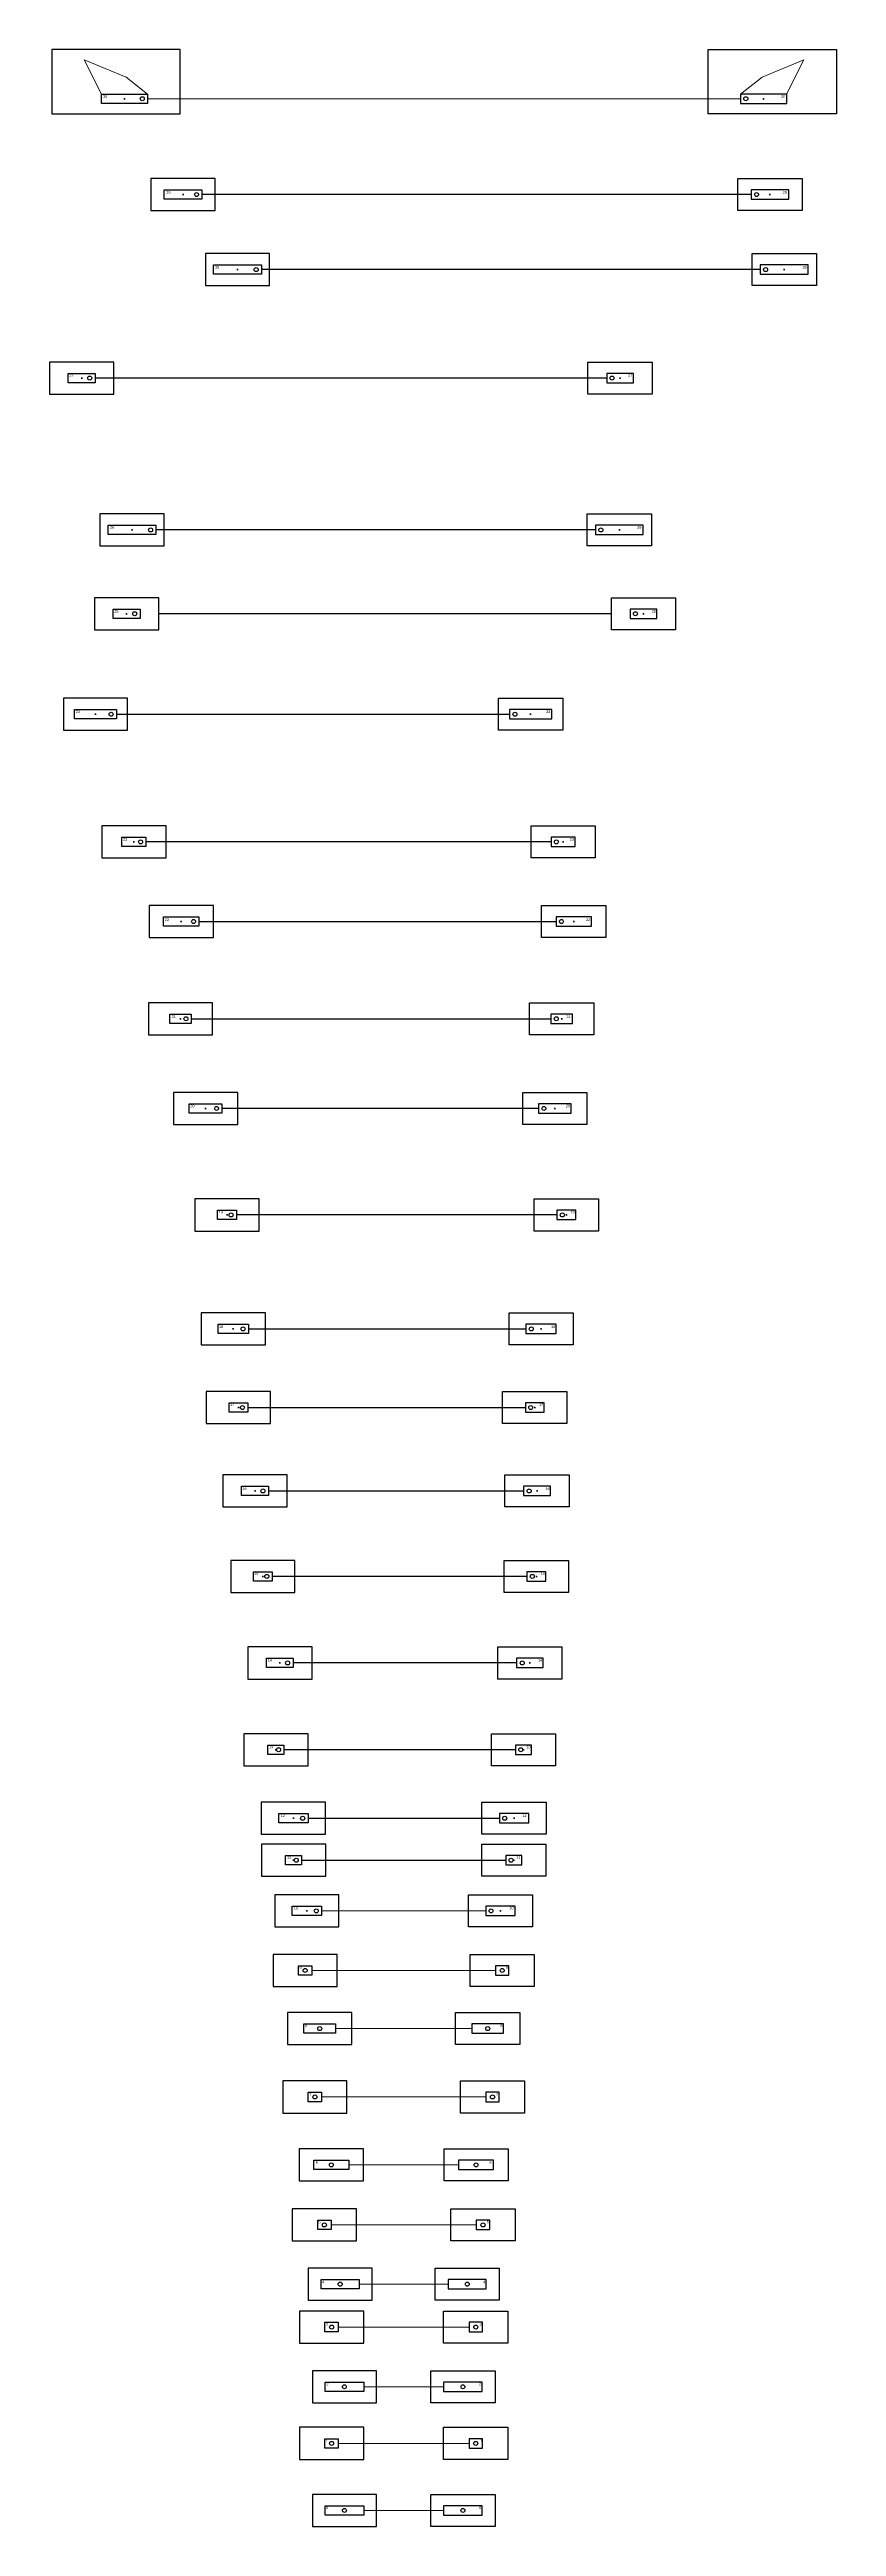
# Model space of a CAD drawing. Header units: inches. Extents: x -1683 to 11264, y -1696 to 4470.
# Drawn here: x 948 to 1536, y 2617 to 4470 of the extents above; entities that cross this region are included whole.
import ezdxf

# ---------------------------------------------------------------- set-up
doc = ezdxf.new("R2010")
doc.units = ezdxf.units.IN
doc.header["$MEASUREMENT"] = 0
doc.header["$PDMODE"] = 2
doc.header["$PDSIZE"] = 0.5
doc.layers.add('Anchoring', color=1, linetype='Continuous')
doc.layers.add('Annotation', color=7, linetype='Continuous', lineweight=9)
doc.styles.get("Standard").update_dxf_attribs({"font": 'Arial.ttf'})

msp = doc.modelspace()

# ---------------------------------------------------------------- linework, layer by layer
for p, q in [((1472.697, 4361.687), (1062, 4361.687)), ((1479.513, 4305.516), (1106.595, 4305.516)), ((1364.669, 4224.341), (982.153, 4224.341)), ((1356.276, 4110.7), (1027.689, 4110.7)), ((1368.18, 4048.017), (1029.761, 4048.017)), ((998.15, 3972.781), (1292.087, 3972.781)), ((1323.073, 3877.287), (1020.223, 3877.287)), ((1059.752, 3817.68), (1326.844, 3817.68)), ((1054.078, 3744.911), (1322.99, 3744.911)), ((1313.678, 3677.78), (1076.976, 3677.78)), ((1327.502, 3598.066), (1087.825, 3598.066)), ((1096.785, 3512.829), (1304.301, 3512.813)), ((1096.323, 3453.989), (1303.839, 3453.973)), ((1111.911, 3391.552), (1302.449, 3391.552)), ((1305.043, 3327.631), (1114.556, 3327.631)), ((1297.207, 3262.835), (1130.361, 3262.835)), ((1296.439, 3197.903), (1123.391, 3197.903)), ((1141.352, 3146.619), (1284.42, 3146.619)), ((1136.59, 3115.216), (1289.182, 3115.216))]:
    msp.add_line(p, q)
at = {"layer": 'Anchoring'}
for points in [[(949.702, 4422.191), (1045.702, 4422.191), (1045.702, 4470.191), (949.702, 4470.191)], [(1536.421, 4422.191), (1440.421, 4422.191), (1440.421, 4470.191), (1536.421, 4470.191)], [(986.871, 4436.905), (1021.436, 4436.905), (1021.436, 4429.905), (986.871, 4429.905)], [(1499.252, 4436.905), (1464.686, 4436.905), (1464.686, 4429.905), (1499.252, 4429.905)], [(1023.956, 4373.687), (1023.956, 4349.687), (1071.956, 4349.687), (1071.956, 4373.687)], [(1033.912, 4365.187), (1062, 4365.187), (1062, 4358.187), (1033.912, 4358.187)], [(1510.741, 4373.687), (1510.741, 4349.687), (1462.741, 4349.687), (1462.741, 4373.687)], [(1500.785, 4365.187), (1472.697, 4365.187), (1472.697, 4358.187), (1500.785, 4358.187)], [(1064.67, 4317.516), (1064.67, 4293.516), (1112.67, 4293.516), (1112.67, 4317.516)], [(1070.744, 4309.016), (1106.595, 4309.016), (1106.595, 4302.016), (1070.744, 4302.016)], [(1521.439, 4317.516), (1521.439, 4293.516), (1473.439, 4293.516), (1473.439, 4317.516)], [(1515.365, 4309.016), (1479.513, 4309.016), (1479.513, 4302.016), (1515.365, 4302.016)], [(948.135, 4236.325), (948.135, 4212.325), (996.135, 4212.325), (996.135, 4236.325)], [(962.117, 4227.841), (982.153, 4227.841), (982.153, 4220.841), (962.117, 4220.841)], [(1398.687, 4236.325), (1398.687, 4212.325), (1350.687, 4212.325), (1350.687, 4236.325)], [(1384.704, 4227.841), (1364.669, 4227.841), (1364.669, 4220.841), (1384.704, 4220.841)], [(985.816, 4122.7), (985.816, 4098.7), (1033.816, 4098.7), (1033.816, 4122.7)], [(1398.149, 4122.7), (1398.149, 4098.7), (1350.149, 4098.7), (1350.149, 4122.7)], [(991.943, 4114.2), (1027.689, 4114.2), (1027.689, 4107.2), (991.943, 4107.2)], [(1392.022, 4114.2), (1356.276, 4114.2), (1356.276, 4107.2), (1392.022, 4107.2)], [(981.761, 4060.017), (981.761, 4036.017), (1029.761, 4036.017), (1029.761, 4060.017)], [(1416.18, 4060.017), (1416.18, 4036.017), (1368.18, 4036.017), (1368.18, 4060.017)], [(995.744, 4051.517), (1015.779, 4051.517), (1015.779, 4044.517), (995.744, 4044.517)], [(1402.198, 4051.517), (1382.162, 4051.517), (1382.162, 4044.517), (1402.198, 4044.517)], [(958.419, 3984.781), (958.419, 3960.781), (1006.419, 3960.781), (1006.419, 3984.781)], [(966.688, 3976.281), (998.15, 3976.281), (998.15, 3969.281), (966.688, 3969.281)], [(1331.817, 3984.781), (1331.817, 3960.781), (1283.817, 3960.781), (1283.817, 3984.781)], [(1323.548, 3976.281), (1292.087, 3976.281), (1292.087, 3969.281), (1323.548, 3969.281)], [(987.204, 3889.287), (987.204, 3865.287), (1035.204, 3865.287), (1035.204, 3889.287)], [(1002.186, 3880.787), (1020.223, 3880.787), (1020.223, 3873.787), (1002.186, 3873.787)], [(1356.092, 3889.287), (1356.092, 3865.287), (1308.092, 3865.287), (1308.092, 3889.287)], [(1341.111, 3880.787), (1323.073, 3880.787), (1323.073, 3873.787), (1341.111, 3873.787)], [(1022.573, 3829.68), (1022.573, 3805.68), (1070.573, 3805.68), (1070.573, 3829.68)], [(1033.394, 3821.18), (1059.752, 3821.18), (1059.752, 3814.18), (1033.394, 3814.18)], [(1364.023, 3829.68), (1364.023, 3805.68), (1316.023, 3805.68), (1316.023, 3829.68)], [(1353.202, 3821.18), (1326.844, 3821.18), (1326.844, 3814.18), (1353.202, 3814.18)], [(1022.056, 3756.911), (1022.056, 3732.911), (1070.056, 3732.911), (1070.056, 3756.911)], [(1038.034, 3748.411), (1054.078, 3748.411), (1054.078, 3741.411), (1038.034, 3741.411)], [(1355.012, 3756.911), (1355.012, 3732.911), (1307.012, 3732.911), (1307.012, 3756.911)], [(1339.034, 3748.411), (1322.99, 3748.411), (1322.99, 3741.411), (1339.034, 3741.411)], [(1040.772, 3689.78), (1040.772, 3665.78), (1088.772, 3665.78), (1088.772, 3689.78)], [(1349.881, 3689.78), (1349.881, 3665.78), (1301.881, 3665.78), (1301.881, 3689.78)], [(1052.569, 3681.291), (1076.976, 3681.291), (1076.976, 3674.27), (1052.569, 3674.27)], [(1338.085, 3681.291), (1313.678, 3681.291), (1313.678, 3674.27), (1338.085, 3674.27)], [(1056.805, 3610.066), (1056.805, 3586.066), (1104.805, 3586.066), (1104.805, 3610.066)], [(1073.784, 3601.566), (1087.825, 3601.566), (1087.825, 3594.566), (1073.784, 3594.566)], [(1358.522, 3610.066), (1358.522, 3586.066), (1310.522, 3586.066), (1310.522, 3610.066)], [(1341.543, 3601.566), (1327.502, 3601.566), (1327.502, 3594.566), (1341.543, 3594.566)], [(1061.45, 3524.813), (1061.45, 3500.813), (1109.45, 3500.813), (1109.45, 3524.813)], [(1339.637, 3524.813), (1339.637, 3500.813), (1291.637, 3500.813), (1291.637, 3524.813)], [(1074.115, 3516.313), (1096.785, 3516.313), (1096.785, 3509.313), (1074.115, 3509.313)], [(1326.972, 3516.313), (1304.301, 3516.313), (1304.301, 3509.313), (1326.972, 3509.313)], [(1065.302, 3465.973), (1065.302, 3441.973), (1113.302, 3441.973), (1113.302, 3465.973)], [(1082.282, 3457.473), (1096.323, 3457.473), (1096.323, 3450.473), (1082.282, 3450.473)], [(1334.86, 3465.973), (1334.86, 3441.973), (1286.86, 3441.973), (1286.86, 3465.973)], [(1317.88, 3457.473), (1303.839, 3457.473), (1303.839, 3450.473), (1317.88, 3450.473)], [(1077.786, 3403.552), (1077.786, 3379.552), (1125.786, 3379.552), (1125.786, 3403.552)], [(1091.661, 3395.052), (1111.911, 3395.052), (1111.911, 3388.052), (1091.661, 3388.052)], [(1336.574, 3403.552), (1336.574, 3379.552), (1288.574, 3379.552), (1288.574, 3403.552)], [(1322.699, 3395.052), (1302.449, 3395.052), (1302.449, 3388.052), (1322.699, 3388.052)], [(1083.535, 3339.631), (1083.535, 3315.631), (1131.535, 3315.631), (1131.535, 3339.631)], [(1336.063, 3339.631), (1336.063, 3315.631), (1288.063, 3315.631), (1288.063, 3339.631)], [(1100.515, 3331.131), (1114.556, 3331.131), (1114.556, 3324.131), (1100.515, 3324.131)], [(1319.084, 3331.131), (1305.043, 3331.131), (1305.043, 3324.131), (1319.084, 3324.131)], [(1096.356, 3274.835), (1096.356, 3250.835), (1144.356, 3250.835), (1144.356, 3274.835)], [(1110.351, 3266.335), (1130.361, 3266.335), (1130.361, 3259.335), (1110.351, 3259.335)], [(1331.211, 3274.835), (1331.211, 3250.835), (1283.211, 3250.835), (1283.211, 3274.835)], [(1317.216, 3266.335), (1297.207, 3266.335), (1297.207, 3259.335), (1317.216, 3259.335)], [(1093.373, 3209.903), (1093.373, 3185.903), (1141.373, 3185.903), (1141.373, 3209.903)], [(1326.457, 3209.903), (1326.457, 3185.903), (1278.457, 3185.903), (1278.457, 3209.903)], [(1111.354, 3201.403), (1123.391, 3201.403), (1123.391, 3194.403), (1111.354, 3194.403)], [(1308.475, 3201.403), (1296.439, 3201.403), (1296.439, 3194.403), (1308.475, 3194.403)], [(1106.389, 3158.619), (1106.389, 3134.619), (1154.389, 3134.619), (1154.389, 3158.619)], [(1319.383, 3158.619), (1319.383, 3134.619), (1271.383, 3134.619), (1271.383, 3158.619)], [(1119.426, 3150.119), (1141.352, 3150.119), (1141.352, 3143.119), (1119.426, 3143.119)], [(1306.346, 3150.119), (1284.42, 3150.119), (1284.42, 3143.119), (1306.346, 3143.119)], [(1106.57, 3127.216), (1106.57, 3103.216), (1154.57, 3103.216), (1154.57, 3127.216)], [(1124.551, 3118.716), (1136.59, 3118.716), (1136.59, 3111.716), (1124.551, 3111.716)], [(1319.202, 3127.216), (1319.202, 3103.216), (1271.202, 3103.216), (1271.202, 3127.216)], [(1301.221, 3118.716), (1289.182, 3118.716), (1289.182, 3111.716), (1301.221, 3111.716)], [(1116.499, 3089.342), (1116.499, 3065.342), (1164.499, 3065.342), (1164.499, 3089.342)], [(1129.476, 3080.842), (1151.523, 3080.842), (1151.523, 3073.842), (1129.476, 3073.842)], [(1309.273, 3089.342), (1309.273, 3065.342), (1261.273, 3065.342), (1261.273, 3089.342)], [(1296.296, 3080.842), (1274.249, 3080.842), (1274.249, 3073.842), (1296.296, 3073.842)], [(1115.232, 3044.716), (1115.232, 3020.716), (1163.232, 3020.716), (1163.232, 3044.716)], [(1310.54, 3044.716), (1310.54, 3020.716), (1262.54, 3020.716), (1262.54, 3044.716)], [(1134.216, 3036.216), (1144.249, 3036.216), (1144.249, 3029.216), (1134.216, 3029.216)], [(1291.556, 3036.216), (1281.523, 3036.216), (1281.523, 3029.216), (1291.556, 3029.216)], [(1126.081, 3001.223), (1126.081, 2977.223), (1174.081, 2977.223), (1174.081, 3001.223)], [(1138.198, 2992.723), (1161.964, 2992.723), (1161.964, 2985.723), (1138.198, 2985.723)], [(1299.691, 3001.223), (1299.691, 2977.223), (1251.691, 2977.223), (1251.691, 3001.223)], [(1287.575, 2992.723), (1263.808, 2992.723), (1263.808, 2985.723), (1287.575, 2985.723)], [(1122.496, 2950.05), (1122.496, 2926.05), (1170.496, 2926.05), (1170.496, 2950.05)], [(1303.276, 2950.05), (1303.276, 2926.05), (1255.276, 2926.05), (1255.276, 2950.05)], [(1141.478, 2941.55), (1151.514, 2941.55), (1151.514, 2934.55), (1141.478, 2934.55)], [(1284.294, 2941.55), (1274.258, 2941.55), (1274.258, 2934.55), (1284.294, 2934.55)], [(1134.743, 2899.261), (1134.743, 2875.261), (1182.743, 2875.261), (1182.743, 2899.261)], [(1291.029, 2899.261), (1291.029, 2875.261), (1243.029, 2875.261), (1243.029, 2899.261)], [(1145.669, 2890.761), (1171.818, 2890.761), (1171.818, 2883.761), (1145.669, 2883.761)], [(1280.103, 2890.761), (1253.954, 2890.761), (1253.954, 2883.761), (1280.103, 2883.761)], [(1129.59, 2854.289), (1129.59, 2830.289), (1177.59, 2830.289), (1177.59, 2854.289)], [(1148.575, 2845.789), (1158.604, 2845.789), (1158.604, 2838.789), (1148.575, 2838.789)], [(1296.182, 2854.289), (1296.182, 2830.289), (1248.182, 2830.289), (1248.182, 2854.289)], [(1277.197, 2845.789), (1267.168, 2845.789), (1267.168, 2838.789), (1277.197, 2838.789)], [(1141.396, 2809.974), (1141.396, 2785.974), (1189.396, 2785.974), (1189.396, 2809.974)], [(1151.136, 2801.474), (1179.656, 2801.474), (1179.656, 2794.474), (1151.136, 2794.474)], [(1284.376, 2809.974), (1284.376, 2785.974), (1236.376, 2785.974), (1236.376, 2809.974)], [(1274.636, 2801.474), (1246.116, 2801.474), (1246.116, 2794.474), (1274.636, 2794.474)], [(1134.997, 2777.853), (1134.997, 2753.853), (1182.997, 2753.853), (1182.997, 2777.853)], [(1153.981, 2769.427), (1164.013, 2769.427), (1164.013, 2762.427), (1153.981, 2762.427)], [(1290.775, 2777.853), (1290.775, 2753.853), (1242.775, 2753.853), (1242.775, 2777.853)], [(1271.791, 2769.427), (1261.759, 2769.427), (1261.759, 2762.427), (1271.791, 2762.427)], [(1144.605, 2733.172), (1144.605, 2709.172), (1192.605, 2709.172), (1192.605, 2733.172)], [(1281.167, 2733.172), (1281.167, 2709.172), (1233.167, 2709.172), (1233.167, 2733.172)], [(1154.119, 2724.672), (1183.09, 2724.672), (1183.09, 2717.672), (1154.119, 2717.672)], [(1271.653, 2724.672), (1242.682, 2724.672), (1242.682, 2717.672), (1271.653, 2717.672)], [(1134.997, 2690.861), (1134.997, 2666.861), (1182.997, 2666.861), (1182.997, 2690.861)], [(1290.775, 2690.861), (1290.775, 2666.861), (1242.775, 2666.861), (1242.775, 2690.861)], [(1153.981, 2682.361), (1164.013, 2682.361), (1164.013, 2675.361), (1153.981, 2675.361)], [(1271.791, 2682.361), (1261.759, 2682.361), (1261.759, 2675.361), (1271.791, 2675.361)], [(1144.605, 2640.671), (1144.605, 2616.671), (1192.605, 2616.671), (1192.605, 2640.671)], [(1154.119, 2632.171), (1183.09, 2632.171), (1183.09, 2625.171), (1154.119, 2625.171)], [(1281.167, 2640.671), (1281.167, 2616.671), (1233.167, 2616.671), (1233.167, 2640.671)], [(1271.653, 2632.171), (1242.682, 2632.171), (1242.682, 2625.171), (1271.653, 2625.171)]]:
    msp.add_lwpolyline(points, close=True, dxfattribs=at)
at = {"layer": 'Anchoring', "linetype": 'Continuous', "lineweight": 15}
for points in [[(986.996, 4436.905), (1021.436, 4436.905), (1005.282, 4449.526), (973.967, 4462.476)], [(1499.126, 4436.905), (1464.686, 4436.905), (1480.841, 4449.526), (1512.156, 4462.476)]]:
    msp.add_lwpolyline(points, close=True, dxfattribs=at)
at = {"layer": 'Anchoring'}
for centre in [(1017.436, 4433.405), (1468.686, 4433.405), (1058, 4361.687), (1476.697, 4361.687), (1102.595, 4305.516), (1483.513, 4305.516), (978.153, 4224.325), (1368.669, 4224.325), (1023.689, 4110.7), (1360.276, 4110.7), (1011.779, 4048.017), (1386.162, 4048.017), (994.15, 3972.781), (1296.087, 3972.781), (1016.223, 3877.287), (1327.073, 3877.287), (1055.776, 3817.68), (1330.82, 3817.68), (1050.078, 3744.911), (1326.99, 3744.911), (1072.967, 3677.78), (1317.687, 3677.78), (1083.825, 3598.066), (1331.502, 3598.066), (1092.785, 3512.813), (1308.301, 3512.813), (1092.323, 3453.973), (1307.839, 3453.973), (1107.659, 3391.552), (1306.702, 3391.552), (1110.556, 3327.631), (1309.043, 3327.631), (1126.088, 3262.835), (1301.48, 3262.835), (1119.391, 3197.903), (1300.439, 3197.903), (1137.352, 3146.619), (1288.42, 3146.619), (1132.59, 3115.216), (1293.182, 3115.216), (1147.523, 3077.342), (1278.249, 3077.342), (1139.232, 3032.716), (1286.54, 3032.716), (1150.081, 2989.223), (1275.691, 2989.223), (1146.496, 2938.05), (1279.276, 2938.05), (1158.743, 2887.261), (1267.029, 2887.261), (1153.59, 2842.289), (1272.182, 2842.289), (1165.396, 2797.974), (1260.376, 2797.974), (1158.997, 2765.853), (1266.775, 2765.853), (1168.605, 2721.172), (1257.167, 2721.172), (1158.997, 2678.861), (1266.775, 2678.861), (1168.605, 2628.671), (1257.167, 2628.671)]:
    msp.add_circle(centre, 1.5, dxfattribs=at)
for p in [(1004.154, 4433.405), (1481.969, 4433.405), (1047.956, 4361.687), (1486.741, 4361.687), (1088.67, 4305.516), (1497.439, 4305.516), (972.135, 4224.325), (1374.687, 4224.325), (1009.816, 4110.7), (1374.149, 4110.7), (1005.761, 4048.017), (1392.18, 4048.017), (982.419, 3972.781), (1307.817, 3972.781), (1011.204, 3877.287), (1332.092, 3877.287), (1046.573, 3817.68), (1340.023, 3817.68), (1046.056, 3744.911), (1331.012, 3744.911), (1064.772, 3677.78), (1325.881, 3677.78), (1080.805, 3598.066), (1334.522, 3598.066), (1085.45, 3512.813), (1315.637, 3512.813), (1089.302, 3453.973), (1310.86, 3453.973), (1101.786, 3391.552), (1312.574, 3391.552), (1107.535, 3327.631), (1312.063, 3327.631), (1120.356, 3262.835), (1307.211, 3262.835), (1117.373, 3197.903), (1302.457, 3197.903), (1130.389, 3146.619), (1295.383, 3146.619), (1130.57, 3115.216), (1295.202, 3115.216), (1140.499, 3077.342), (1285.273, 3077.342)]:
    msp.add_point(p, dxfattribs=at)
at = {"layer": 'Annotation'}
for p, q in [((1464.686, 4433.405), (1021.436, 4433.405)), ((1274.249, 3077.342), (1151.523, 3077.342)), ((1144.249, 3032.716), (1281.523, 3032.716)), ((1263.808, 2989.223), (1161.964, 2989.223)), ((1274.258, 2938.05), (1151.514, 2938.05)), ((1253.954, 2887.261), (1171.818, 2887.261)), ((1267.168, 2842.289), (1158.604, 2842.289)), ((1246.116, 2797.974), (1179.656, 2797.974)), ((1261.759, 2765.927), (1164.013, 2765.927)), ((1242.682, 2721.172), (1183.091, 2721.172)), ((1261.759, 2678.861), (1164.013, 2678.861)), ((1242.682, 2628.671), (1183.091, 2628.671))]:
    msp.add_line(p, q, dxfattribs=at)

# ---------------------------------------------------------------- texts
at = {"layer": 'Annotation', "char_height": 2}
for s, insert, attachment_point in [('30', (988.138, 4436.048), 1), ('30', (1497.985, 4436.048), 3), ('29', (1035.355, 4364.286), 1), ('29', (1499.342, 4364.286), 3), ('28', (1071.95, 4308.152), 1), ('28', (1514.158, 4308.152), 3), ('27', (962.992, 4227.488), 1), ('27', (1383.83, 4227.488), 3), ('26', (993.322, 4113.605), 1), ('26', (1390.642, 4113.605), 3), ('25', (996.527, 4050.743), 1), ('25', (1401.415, 4050.743), 3), ('24', (967.627, 3975.765), 1), ('24', (1322.609, 3975.765), 3), ('23', (1003.146, 3880.207), 1), ('23', (1340.15, 3880.207), 3), ('22', (1034.336, 3820.17), 1), ('22', (1352.26, 3820.17), 3), ('21', (1039.42, 3747.469), 1), ('21', (1337.649, 3747.469), 3), ('20', (1053.393, 3680.652), 1), ('20', (1337.261, 3680.652), 3), ('19', (1074.699, 3601.189), 1), ('19', (1340.629, 3601.189), 3), ('18', (1074.921, 3515.536), 1), ('18', (1326.166, 3515.536), 3), ('17', (1083, 3457.044), 1), ('17', (1317.161, 3457.044), 3), ('16', (1092.353, 3394.379), 1), ('16', (1322.008, 3394.379), 3), ('15', (1101.065, 3330.852), 1), ('15', (1318.533, 3330.852), 3), ('14', (1111.158, 3265.785), 1), ('14', (1316.41, 3265.785), 3), ('13', (1112.134, 3201.054), 1), ('13', (1307.696, 3201.054), 3), ('12', (1121.054, 3149.515), 1), ('12', (1304.718, 3149.515), 3), ('11', (1125.621, 3118.309), 1), ('11', (1300.151, 3118.309), 3), ('10', (1130.793, 3080.485), 1), ('10', (1294.979, 3080.485), 3), ('9', (1135.007, 3035.805), 1), ('9', (1290.765, 3035.805), 3), ('8', (1139.045, 2992.315), 1), ('8', (1286.727, 2992.315), 3), ('7', (1142.312, 2941.081), 1), ('7', (1283.46, 2941.081), 3), ('6', (1147.151, 2890.083), 1), ('6', (1278.621, 2890.083), 3), ('5', (1149.22, 2845.42), 1), ('5', (1276.552, 2845.42), 3), ('4', (1151.831, 2800.607), 1), ('4', (1273.941, 2800.607), 3), ('3', (1154.63, 2769.016), 1), ('3', (1271.142, 2769.016), 3), ('2', (1155.083, 2724.23), 1), ('2', (1270.689, 2724.23), 3), ('1', (1154.324, 2682.024), 1), ('1', (1271.448, 2682.024), 3), ('0', (1154.904, 2631.808), 1), ('0', (1270.868, 2631.808), 3)]:
    msp.add_mtext_dynamic_manual_height_columns(s, width=4, gutter_width=1, heights=[0], dxfattribs=dict(at, insert=insert, attachment_point=attachment_point))

doc.saveas('drawing.dxf')
